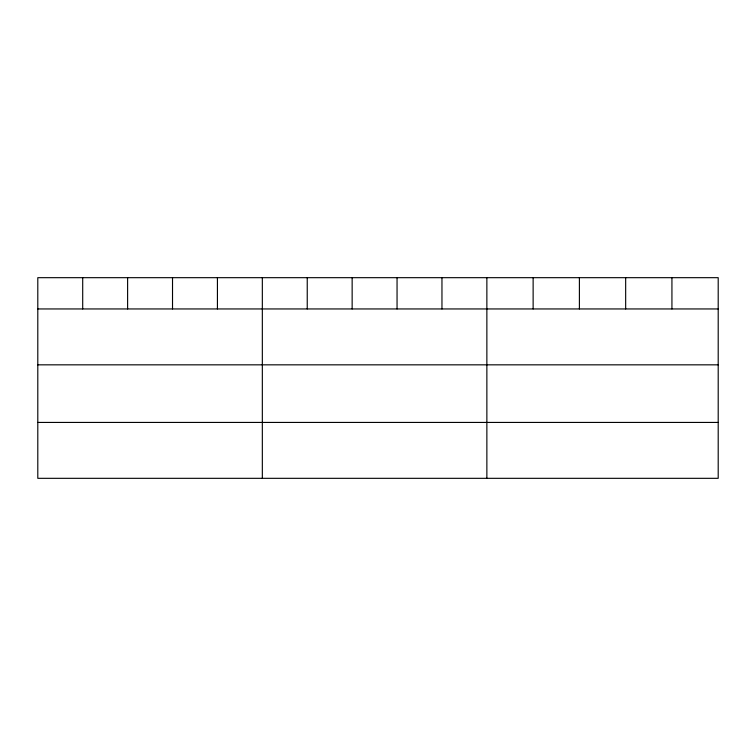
<?xml version="1.0" encoding="UTF-8"?>
<svg xmlns="http://www.w3.org/2000/svg" width="756" height="756" viewBox="0 0 756 756"><rect width="100%" height="100%" fill="white"/><g stroke="black" fill="none" stroke-linecap="round" stroke-linejoin="round"><path stroke-width="1.13" d="M718.2 308.949L718.2 478.321L37.8 478.321L37.8 277.679L718.2 277.679L718.2 308.949L37.8 308.949M37.8 364.836L718.2 364.836M37.8 422.434L718.2 422.434M671.933 277.679L671.933 308.949M625.666 277.679L625.666 308.949M579.398 277.679L579.398 308.949M533.131 277.679L533.131 308.949M486.864 277.679L486.864 478.321M441.958 277.679L441.958 308.949M397.051 277.679L397.051 308.949M352.145 277.679L352.145 308.949M307.238 277.679L307.238 308.949M262.332 277.679L262.332 478.321M217.426 277.679L217.426 308.949M172.519 277.679L172.519 308.949M127.613 277.679L127.613 308.949M82.706 277.679L82.706 308.949"/></g></svg>
